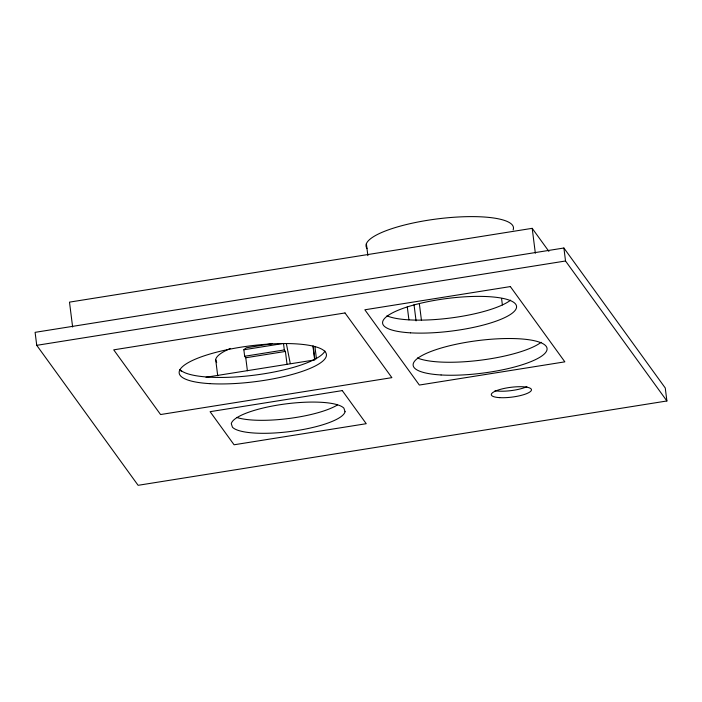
<?xml version="1.0" encoding="UTF-8"?>
<svg xmlns="http://www.w3.org/2000/svg" width="702" height="702" viewBox="0 0 702 702"><rect width="100%" height="100%" fill="white"/><g stroke="black" fill="none" stroke-linecap="round" stroke-linejoin="round"><path stroke-width="1.05" d="M247.402 370.753L245.761 357.766L244.673 356.265L243.848 349.772L246.297 347.788L272.016 343.69M548.885 251.377L532.195 228.334L69.489 302.132L72.631 327.027M563.89 248.008L35.1 332.344L36.741 345.331L138.11 485.31L666.9 400.974L665.259 387.987L563.89 248.008L565.531 260.995L666.9 400.974M36.741 345.331L565.531 260.995M243.848 349.772L282.432 343.611M244.673 356.265L284.319 349.938L285.407 351.439L287.048 364.426M245.761 357.766L285.407 351.439M206.019 377.264L313.812 360.065M179.975 369.533L181.265 371.314M230.528 348.429A64.874 15.804 -7.2 0 0 215.672 359.556L216.681 362.627M286.355 343.559L290.242 363.469M532.195 228.334L535.345 253.229M501.561 298.455L502.386 304.949M419.375 303.913L421.428 320.147M414.022 304.677L416.075 320.911M407.283 306.871L408.924 319.858M366.374 243.752L367.874 255.66M314.9 346.437L316.453 358.783M313.206 346.068L314.847 359.055M312.925 346.068L314.698 360.135M283.503 343.445L284.319 349.938M215.672 359.556L217.725 375.789M510.626 300.158A67.48 16.436 -7.2 0 1 450.131 318.059A67.48 16.436 -7.2 0 1 386.934 315.839M324.947 351.053A74.193 18.076 -7.2 0 1 254.37 375.166A74.193 18.076 -7.2 0 1 179.809 369.445M541.137 342.295A67.48 16.436 -7.2 0 1 480.633 360.187A67.48 16.436 -7.2 0 1 417.444 357.967M337.46 404.966A57.389 13.979 -7.2 0 1 287.644 418.655A57.389 13.979 -7.2 0 1 236.635 417.418M526.895 386.67A20.244 4.932 -7.2 0 1 495.033 390.707M366.997 248.438A74.28 18.094 -7.2 0 1 437.355 218.901A74.28 18.094 -7.2 0 1 513.127 229.914M345.015 312.952L113.724 349.842L160.574 414.54L391.874 377.65L345.015 312.952M510.345 286.583L364.847 309.784L419.348 385.047L564.847 361.846L510.345 286.583M342.278 390.602L210.1 411.679L234.073 444.778L366.242 423.701L342.278 390.602M345.051 411.679L343.892 408.152A57.389 13.979 -7.2 0 0 283.731 404.176A57.389 13.979 -7.2 0 0 231.291 423.701L232.459 427.228A57.389 13.979 -7.2 0 0 292.62 431.203A57.389 13.979 -7.2 0 0 345.051 411.679M410.565 332.845A67.48 16.436 -7.2 0 0 516.242 308.459A67.48 16.436 -7.2 0 0 421.963 302.939A67.48 16.436 -7.2 0 0 410.565 332.845M441.075 374.973A67.48 16.436 -7.2 0 0 546.753 350.596A67.48 16.436 -7.2 0 0 452.474 345.077A67.48 16.436 -7.2 0 0 441.075 374.973M499.675 397.639A20.244 4.932 -7.2 0 0 531.379 390.321A20.244 4.932 -7.2 0 0 503.097 388.671A20.244 4.932 -7.2 0 0 499.675 397.639M209.889 383.643A74.193 18.076 -7.2 0 0 326.088 356.835A74.193 18.076 -7.2 0 0 222.42 350.763A74.193 18.076 -7.2 0 0 209.889 383.643"/></g></svg>
